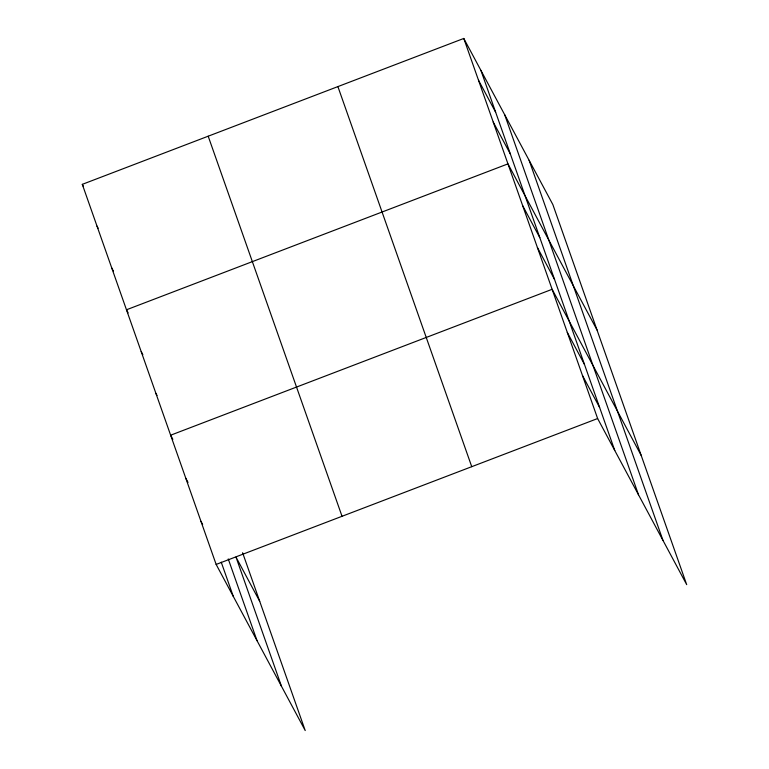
<?xml version="1.0" encoding="UTF-8"?>
<svg xmlns="http://www.w3.org/2000/svg" width="769" height="769" viewBox="0 0 769 769"><rect width="100%" height="100%" fill="white"/><g stroke="black" fill="none" stroke-linecap="round" stroke-linejoin="round"><path stroke-width="1.15" d="M242.6 552.728L305.216 730.55L216.147 564.436L82.302 184.349L463.784 38.45L552.853 204.564L686.698 584.651L597.628 418.538L463.784 38.45M216.147 564.436L597.628 418.538M478.51 80.255L495.649 112.236M493.227 122.069L510.376 154.04M597.023 329.997L507.953 163.874L126.472 309.782L128.135 312.868M522.68 205.688L539.819 237.659M537.396 247.493L554.545 279.474M641.192 455.421L552.123 289.307L170.641 435.206L172.852 439.33M567.291 332.381L584.44 364.362M582.46 375.464L599.609 407.435M82.302 184.349L83.408 186.415M97.029 226.163L98.134 228.22M111.745 267.968L113.408 271.063M141.198 351.587L142.851 354.682M155.915 393.401L157.02 395.458M259.711 601.32L235.977 557.054L281.483 686.284M185.81 478.28L188.02 482.413M200.978 521.363L202.641 524.458M529.12 160.298L662.965 540.386M504.666 114.687L638.51 494.775M480.933 70.421L614.777 450.509M337.899 86.599L471.743 466.687M208.188 136.2L342.032 516.287M228.249 558.938L257.029 640.673M221.232 562.168L233.295 596.408"/></g></svg>
